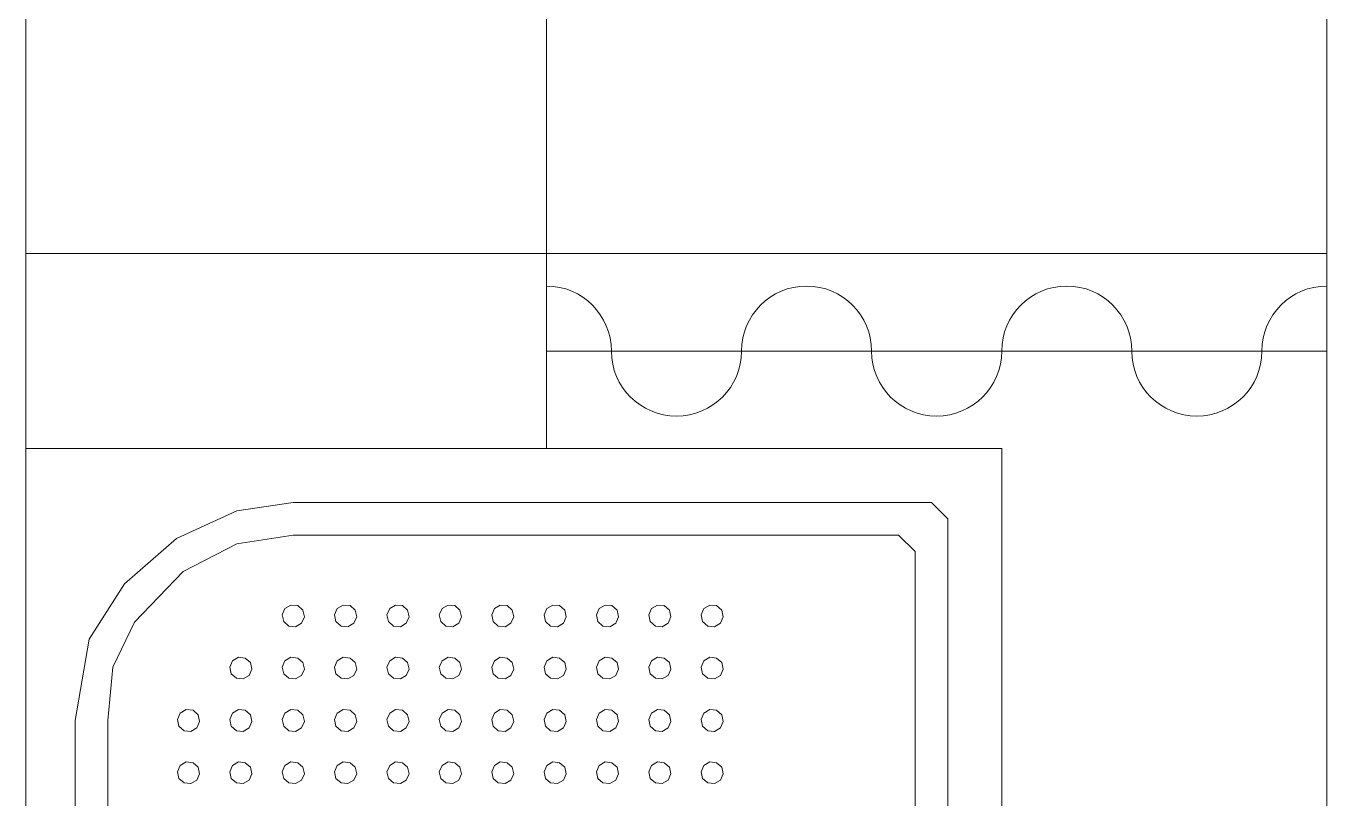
# Model space of a CAD drawing. Header units: millimetres. Extents: x -32 to 1412, y -324 to 2887.
# Drawn here: x 1032.841 to 1033.841, y 2053.69 to 2054.284 of the extents above; entities that cross this region are included whole.
import ezdxf

# ---------------------------------------------------------------- set-up
doc = ezdxf.new("R2010")
doc.units = ezdxf.units.MM
doc.header["$LTSCALE"] = 0.5
doc.layers.add('arquitetura', color=252, linetype='CONTINUOUS', lineweight=5)

msp = doc.modelspace()

# ---------------------------------------------------------------- linework, layer by layer
at = {"layer": 'arquitetura', "color": 252}
for p, q in [((1033.8412, 2053.2091), (1033.8412, 2055.0591)), ((1032.8412, 2053.2091), (1032.8412, 2054.9091)), ((1033.2412, 2054.9091), (1033.2412, 2054.1091)), ((1032.8412, 2054.1091), (1033.2412, 2054.1091)), ((1033.2412, 2054.1091), (1033.2412, 2053.9591)), ((1033.2412, 2054.1091), (1033.8412, 2054.1091)), ((1033.2412, 2054.1091), (1033.8412, 2054.1091)), ((1033.8412, 2054.1091), (1033.2412, 2054.1091)), ((1033.2412, 2054.0341), (1033.8412, 2054.0341)), ((1032.8412, 2053.2091), (1032.8412, 2053.9591)), ((1032.8412, 2053.9591), (1033.2412, 2053.9591)), ((1033.5912, 2053.9591), (1032.8412, 2053.9591)), ((1032.8412, 2053.9591), (1032.8412, 2053.2091)), ((1033.5912, 2053.2091), (1033.5912, 2053.9591)), ((1033.0032, 2053.9113), (1032.9569, 2053.8899)), ((1033.0467, 2053.9177), (1033.0032, 2053.9113)), ((1033.5372, 2053.9177), (1033.0467, 2053.9177)), ((1033.5498, 2053.9051), (1033.5372, 2053.9177)), ((1033.5498, 2053.5656), (1033.5498, 2053.9051)), ((1033.0467, 2053.8925), (1033.0032, 2053.8859)), ((1033.512, 2053.8925), (1033.0467, 2053.8925)), ((1033.5246, 2053.8799), (1033.512, 2053.8925)), ((1032.9569, 2053.8899), (1032.9169, 2053.8552)), ((1033.0032, 2053.8859), (1032.9621, 2053.8645)), ((1033.5246, 2053.5423), (1033.5246, 2053.8799)), ((1032.9621, 2053.8645), (1032.9247, 2053.8257)), ((1032.9169, 2053.8552), (1032.8899, 2053.8124)), ((1033.0403, 2053.8361), (1033.0382, 2053.8313)), ((1033.0382, 2053.8313), (1033.0393, 2053.8261)), ((1033.0448, 2053.8388), (1033.0403, 2053.8361)), ((1033.0501, 2053.8383), (1033.0448, 2053.8388)), ((1033.054, 2053.8348), (1033.0501, 2053.8383)), ((1033.0552, 2053.8296), (1033.054, 2053.8348)), ((1033.0805, 2053.8361), (1033.0784, 2053.8313)), ((1033.0784, 2053.8313), (1033.0795, 2053.8261)), ((1033.0851, 2053.8388), (1033.0805, 2053.8361)), ((1033.0903, 2053.8383), (1033.0851, 2053.8388)), ((1033.0943, 2053.8348), (1033.0903, 2053.8383)), ((1033.0954, 2053.8296), (1033.0943, 2053.8348)), ((1033.1208, 2053.8361), (1033.1187, 2053.8313)), ((1033.1187, 2053.8313), (1033.1198, 2053.8261)), ((1033.1253, 2053.8388), (1033.1208, 2053.8361)), ((1033.1306, 2053.8383), (1033.1253, 2053.8388)), ((1033.1345, 2053.8348), (1033.1306, 2053.8383)), ((1033.1357, 2053.8296), (1033.1345, 2053.8348)), ((1033.161, 2053.8361), (1033.1589, 2053.8313)), ((1033.1589, 2053.8313), (1033.16, 2053.8261)), ((1033.1656, 2053.8388), (1033.161, 2053.8361)), ((1033.1708, 2053.8383), (1033.1656, 2053.8388)), ((1033.1748, 2053.8348), (1033.1708, 2053.8383)), ((1033.1759, 2053.8296), (1033.1748, 2053.8348)), ((1033.2013, 2053.8361), (1033.1992, 2053.8313)), ((1033.1992, 2053.8313), (1033.2003, 2053.8261)), ((1033.2058, 2053.8388), (1033.2013, 2053.8361)), ((1033.2111, 2053.8383), (1033.2058, 2053.8388)), ((1033.215, 2053.8348), (1033.2111, 2053.8383)), ((1033.2161, 2053.8296), (1033.215, 2053.8348)), ((1033.2415, 2053.8361), (1033.2394, 2053.8313)), ((1033.2394, 2053.8313), (1033.2405, 2053.8261)), ((1033.2461, 2053.8388), (1033.2415, 2053.8361)), ((1033.2513, 2053.8383), (1033.2461, 2053.8388)), ((1033.2553, 2053.8348), (1033.2513, 2053.8383)), ((1033.2564, 2053.8296), (1033.2553, 2053.8348)), ((1033.2818, 2053.8361), (1033.2797, 2053.8313)), ((1033.2797, 2053.8313), (1033.2808, 2053.8261)), ((1033.2863, 2053.8388), (1033.2818, 2053.8361)), ((1033.2916, 2053.8383), (1033.2863, 2053.8388)), ((1033.2955, 2053.8348), (1033.2916, 2053.8383)), ((1033.2966, 2053.8296), (1033.2955, 2053.8348)), ((1033.322, 2053.8361), (1033.3199, 2053.8313)), ((1033.3199, 2053.8313), (1033.321, 2053.8261)), ((1033.3266, 2053.8388), (1033.322, 2053.8361)), ((1033.3318, 2053.8383), (1033.3266, 2053.8388)), ((1033.3358, 2053.8348), (1033.3318, 2053.8383)), ((1033.3369, 2053.8296), (1033.3358, 2053.8348)), ((1033.3623, 2053.8361), (1033.3602, 2053.8313)), ((1033.3602, 2053.8313), (1033.3613, 2053.8261)), ((1033.3668, 2053.8388), (1033.3623, 2053.8361)), ((1033.3721, 2053.8383), (1033.3668, 2053.8388)), ((1033.376, 2053.8348), (1033.3721, 2053.8383)), ((1033.3771, 2053.8296), (1033.376, 2053.8348)), ((1032.9247, 2053.8257), (1032.908, 2053.791)), ((1033.0393, 2053.8261), (1033.0432, 2053.8226)), ((1033.0432, 2053.8226), (1033.0485, 2053.8221)), ((1033.0485, 2053.8221), (1033.053, 2053.8248)), ((1033.053, 2053.8248), (1033.0552, 2053.8296)), ((1033.0795, 2053.8261), (1033.0835, 2053.8226)), ((1033.0835, 2053.8226), (1033.0887, 2053.8221)), ((1033.0887, 2053.8221), (1033.0933, 2053.8248)), ((1033.0933, 2053.8248), (1033.0954, 2053.8296)), ((1033.1198, 2053.8261), (1033.1237, 2053.8226)), ((1033.1237, 2053.8226), (1033.129, 2053.8221)), ((1033.129, 2053.8221), (1033.1335, 2053.8248)), ((1033.1335, 2053.8248), (1033.1357, 2053.8296)), ((1033.16, 2053.8261), (1033.164, 2053.8226)), ((1033.164, 2053.8226), (1033.1692, 2053.8221)), ((1033.1692, 2053.8221), (1033.1738, 2053.8248)), ((1033.1738, 2053.8248), (1033.1759, 2053.8296)), ((1033.2003, 2053.8261), (1033.2042, 2053.8226)), ((1033.2042, 2053.8226), (1033.2095, 2053.8221)), ((1033.2095, 2053.8221), (1033.214, 2053.8248)), ((1033.214, 2053.8248), (1033.2161, 2053.8296)), ((1033.2405, 2053.8261), (1033.2445, 2053.8226)), ((1033.2445, 2053.8226), (1033.2497, 2053.8221)), ((1033.2497, 2053.8221), (1033.2543, 2053.8248)), ((1033.2543, 2053.8248), (1033.2564, 2053.8296)), ((1033.2808, 2053.8261), (1033.2847, 2053.8226)), ((1033.2847, 2053.8226), (1033.29, 2053.8221)), ((1033.29, 2053.8221), (1033.2945, 2053.8248)), ((1033.2945, 2053.8248), (1033.2966, 2053.8296)), ((1033.321, 2053.8261), (1033.325, 2053.8226)), ((1033.325, 2053.8226), (1033.3302, 2053.8221)), ((1033.3302, 2053.8221), (1033.3348, 2053.8248)), ((1033.3348, 2053.8248), (1033.3369, 2053.8296)), ((1033.3613, 2053.8261), (1033.3652, 2053.8226)), ((1033.3652, 2053.8226), (1033.3705, 2053.8221)), ((1033.3705, 2053.8221), (1033.375, 2053.8248)), ((1033.375, 2053.8248), (1033.3771, 2053.8296)), ((1032.8899, 2053.8124), (1032.879, 2053.75)), ((1032.908, 2053.791), (1032.9041, 2053.75)), ((1033, 2053.7959), (1032.9979, 2053.791)), ((1032.9979, 2053.791), (1032.999, 2053.7859)), ((1033.0046, 2053.7986), (1033, 2053.7959)), ((1033.0098, 2053.798), (1033.0046, 2053.7986)), ((1033.0138, 2053.7945), (1033.0098, 2053.798)), ((1033.0149, 2053.7894), (1033.0138, 2053.7945)), ((1033.0403, 2053.7959), (1033.0382, 2053.791)), ((1033.0382, 2053.791), (1033.0393, 2053.7859)), ((1033.0448, 2053.7986), (1033.0403, 2053.7959)), ((1033.0501, 2053.798), (1033.0448, 2053.7986)), ((1033.054, 2053.7945), (1033.0501, 2053.798)), ((1033.0552, 2053.7894), (1033.054, 2053.7945)), ((1033.0805, 2053.7959), (1033.0784, 2053.791)), ((1033.0784, 2053.791), (1033.0795, 2053.7859)), ((1033.0851, 2053.7986), (1033.0805, 2053.7959)), ((1033.0903, 2053.798), (1033.0851, 2053.7986)), ((1033.0943, 2053.7945), (1033.0903, 2053.798)), ((1033.0954, 2053.7894), (1033.0943, 2053.7945)), ((1033.1208, 2053.7959), (1033.1187, 2053.791)), ((1033.1187, 2053.791), (1033.1198, 2053.7859)), ((1033.1253, 2053.7986), (1033.1208, 2053.7959)), ((1033.1306, 2053.798), (1033.1253, 2053.7986)), ((1033.1345, 2053.7945), (1033.1306, 2053.798)), ((1033.1357, 2053.7894), (1033.1345, 2053.7945)), ((1033.161, 2053.7959), (1033.1589, 2053.791)), ((1033.1589, 2053.791), (1033.16, 2053.7859)), ((1033.1656, 2053.7986), (1033.161, 2053.7959)), ((1033.1708, 2053.798), (1033.1656, 2053.7986)), ((1033.1748, 2053.7945), (1033.1708, 2053.798)), ((1033.1759, 2053.7894), (1033.1748, 2053.7945)), ((1033.2013, 2053.7959), (1033.1992, 2053.791)), ((1033.1992, 2053.791), (1033.2003, 2053.7859)), ((1033.2058, 2053.7986), (1033.2013, 2053.7959)), ((1033.2111, 2053.798), (1033.2058, 2053.7986)), ((1033.215, 2053.7945), (1033.2111, 2053.798)), ((1033.2161, 2053.7894), (1033.215, 2053.7945)), ((1033.2415, 2053.7959), (1033.2394, 2053.791)), ((1033.2394, 2053.791), (1033.2405, 2053.7859)), ((1033.2461, 2053.7986), (1033.2415, 2053.7959)), ((1033.2513, 2053.798), (1033.2461, 2053.7986)), ((1033.2553, 2053.7945), (1033.2513, 2053.798)), ((1033.2564, 2053.7894), (1033.2553, 2053.7945)), ((1033.2818, 2053.7959), (1033.2797, 2053.791)), ((1033.2797, 2053.791), (1033.2808, 2053.7859)), ((1033.2863, 2053.7986), (1033.2818, 2053.7959)), ((1033.2916, 2053.798), (1033.2863, 2053.7986)), ((1033.2955, 2053.7945), (1033.2916, 2053.798)), ((1033.2966, 2053.7894), (1033.2955, 2053.7945)), ((1033.322, 2053.7959), (1033.3199, 2053.791)), ((1033.3199, 2053.791), (1033.321, 2053.7859)), ((1033.3266, 2053.7986), (1033.322, 2053.7959)), ((1033.3318, 2053.798), (1033.3266, 2053.7986)), ((1033.3358, 2053.7945), (1033.3318, 2053.798)), ((1033.3369, 2053.7894), (1033.3358, 2053.7945)), ((1033.3623, 2053.7959), (1033.3602, 2053.791)), ((1033.3602, 2053.791), (1033.3613, 2053.7859)), ((1033.3668, 2053.7986), (1033.3623, 2053.7959)), ((1033.3721, 2053.798), (1033.3668, 2053.7986)), ((1033.376, 2053.7945), (1033.3721, 2053.798)), ((1033.3771, 2053.7894), (1033.376, 2053.7945)), ((1032.999, 2053.7859), (1033.003, 2053.7824)), ((1033.003, 2053.7824), (1033.0082, 2053.7819)), ((1033.0082, 2053.7819), (1033.0128, 2053.7846)), ((1033.0128, 2053.7846), (1033.0149, 2053.7894)), ((1033.0393, 2053.7859), (1033.0432, 2053.7824)), ((1033.0432, 2053.7824), (1033.0485, 2053.7819)), ((1033.0485, 2053.7819), (1033.053, 2053.7846)), ((1033.053, 2053.7846), (1033.0552, 2053.7894)), ((1033.0795, 2053.7859), (1033.0835, 2053.7824)), ((1033.0835, 2053.7824), (1033.0887, 2053.7819)), ((1033.0887, 2053.7819), (1033.0933, 2053.7846)), ((1033.0933, 2053.7846), (1033.0954, 2053.7894)), ((1033.1198, 2053.7859), (1033.1237, 2053.7824)), ((1033.1237, 2053.7824), (1033.129, 2053.7819)), ((1033.129, 2053.7819), (1033.1335, 2053.7846)), ((1033.1335, 2053.7846), (1033.1357, 2053.7894)), ((1033.16, 2053.7859), (1033.164, 2053.7824)), ((1033.164, 2053.7824), (1033.1692, 2053.7819)), ((1033.1692, 2053.7819), (1033.1738, 2053.7846)), ((1033.1738, 2053.7846), (1033.1759, 2053.7894)), ((1033.2003, 2053.7859), (1033.2042, 2053.7824)), ((1033.2042, 2053.7824), (1033.2095, 2053.7819)), ((1033.2095, 2053.7819), (1033.214, 2053.7846)), ((1033.214, 2053.7846), (1033.2161, 2053.7894)), ((1033.2405, 2053.7859), (1033.2445, 2053.7824)), ((1033.2445, 2053.7824), (1033.2497, 2053.7819)), ((1033.2497, 2053.7819), (1033.2543, 2053.7846)), ((1033.2543, 2053.7846), (1033.2564, 2053.7894)), ((1033.2808, 2053.7859), (1033.2847, 2053.7824)), ((1033.2847, 2053.7824), (1033.29, 2053.7819)), ((1033.29, 2053.7819), (1033.2945, 2053.7846)), ((1033.2945, 2053.7846), (1033.2966, 2053.7894)), ((1033.321, 2053.7859), (1033.325, 2053.7824)), ((1033.325, 2053.7824), (1033.3302, 2053.7819)), ((1033.3302, 2053.7819), (1033.3348, 2053.7846)), ((1033.3348, 2053.7846), (1033.3369, 2053.7894)), ((1033.3613, 2053.7859), (1033.3652, 2053.7824)), ((1033.3652, 2053.7824), (1033.3705, 2053.7819)), ((1033.3705, 2053.7819), (1033.375, 2053.7846)), ((1033.375, 2053.7846), (1033.3771, 2053.7894)), ((1032.9598, 2053.7556), (1032.9577, 2053.7508)), ((1032.9577, 2053.7508), (1032.9588, 2053.7456)), ((1032.9643, 2053.7583), (1032.9598, 2053.7556)), ((1032.9696, 2053.7578), (1032.9643, 2053.7583)), ((1032.9735, 2053.7543), (1032.9696, 2053.7578)), ((1032.9747, 2053.7491), (1032.9735, 2053.7543)), ((1033, 2053.7556), (1032.9979, 2053.7508)), ((1032.9979, 2053.7508), (1032.999, 2053.7456)), ((1033.0046, 2053.7583), (1033, 2053.7556)), ((1033.0098, 2053.7578), (1033.0046, 2053.7583)), ((1033.0138, 2053.7543), (1033.0098, 2053.7578)), ((1033.0149, 2053.7491), (1033.0138, 2053.7543)), ((1033.0403, 2053.7556), (1033.0382, 2053.7508)), ((1033.0382, 2053.7508), (1033.0393, 2053.7456)), ((1033.0448, 2053.7583), (1033.0403, 2053.7556)), ((1033.0501, 2053.7578), (1033.0448, 2053.7583)), ((1033.054, 2053.7543), (1033.0501, 2053.7578)), ((1033.0552, 2053.7491), (1033.054, 2053.7543)), ((1033.0805, 2053.7556), (1033.0784, 2053.7508)), ((1033.0784, 2053.7508), (1033.0795, 2053.7456)), ((1033.0851, 2053.7583), (1033.0805, 2053.7556)), ((1033.0903, 2053.7578), (1033.0851, 2053.7583)), ((1033.0943, 2053.7543), (1033.0903, 2053.7578)), ((1033.0954, 2053.7491), (1033.0943, 2053.7543)), ((1033.1208, 2053.7556), (1033.1187, 2053.7508)), ((1033.1187, 2053.7508), (1033.1198, 2053.7456)), ((1033.1253, 2053.7583), (1033.1208, 2053.7556)), ((1033.1306, 2053.7578), (1033.1253, 2053.7583)), ((1033.1345, 2053.7543), (1033.1306, 2053.7578)), ((1033.1357, 2053.7491), (1033.1345, 2053.7543)), ((1033.161, 2053.7556), (1033.1589, 2053.7508)), ((1033.1589, 2053.7508), (1033.16, 2053.7456)), ((1033.1656, 2053.7583), (1033.161, 2053.7556)), ((1033.1708, 2053.7578), (1033.1656, 2053.7583)), ((1033.1748, 2053.7543), (1033.1708, 2053.7578)), ((1033.1759, 2053.7491), (1033.1748, 2053.7543)), ((1033.2013, 2053.7556), (1033.1992, 2053.7508)), ((1033.1992, 2053.7508), (1033.2003, 2053.7456)), ((1033.2058, 2053.7583), (1033.2013, 2053.7556)), ((1033.2111, 2053.7578), (1033.2058, 2053.7583)), ((1033.215, 2053.7543), (1033.2111, 2053.7578)), ((1033.2161, 2053.7491), (1033.215, 2053.7543)), ((1033.2415, 2053.7556), (1033.2394, 2053.7508)), ((1033.2394, 2053.7508), (1033.2405, 2053.7456)), ((1033.2461, 2053.7583), (1033.2415, 2053.7556)), ((1033.2513, 2053.7578), (1033.2461, 2053.7583)), ((1033.2553, 2053.7543), (1033.2513, 2053.7578)), ((1033.2564, 2053.7491), (1033.2553, 2053.7543)), ((1033.2818, 2053.7556), (1033.2797, 2053.7508)), ((1033.2797, 2053.7508), (1033.2808, 2053.7456)), ((1033.2863, 2053.7583), (1033.2818, 2053.7556)), ((1033.2916, 2053.7578), (1033.2863, 2053.7583)), ((1033.2955, 2053.7543), (1033.2916, 2053.7578)), ((1033.2966, 2053.7491), (1033.2955, 2053.7543)), ((1033.322, 2053.7556), (1033.3199, 2053.7508)), ((1033.3199, 2053.7508), (1033.321, 2053.7456)), ((1033.3266, 2053.7583), (1033.322, 2053.7556)), ((1033.3318, 2053.7578), (1033.3266, 2053.7583)), ((1033.3358, 2053.7543), (1033.3318, 2053.7578)), ((1033.3369, 2053.7491), (1033.3358, 2053.7543)), ((1033.3623, 2053.7556), (1033.3602, 2053.7508)), ((1033.3602, 2053.7508), (1033.3613, 2053.7456)), ((1033.3668, 2053.7583), (1033.3623, 2053.7556)), ((1033.3721, 2053.7578), (1033.3668, 2053.7583)), ((1033.376, 2053.7543), (1033.3721, 2053.7578)), ((1033.3771, 2053.7491), (1033.376, 2053.7543)), ((1032.879, 2053.75), (1032.879, 2053.2594)), ((1032.9041, 2053.75), (1032.9041, 2053.2846)), ((1032.9588, 2053.7456), (1032.9627, 2053.7421)), ((1032.9627, 2053.7421), (1032.968, 2053.7416)), ((1032.968, 2053.7416), (1032.9725, 2053.7443)), ((1032.9725, 2053.7443), (1032.9747, 2053.7491)), ((1032.999, 2053.7456), (1033.003, 2053.7421)), ((1033.003, 2053.7421), (1033.0082, 2053.7416)), ((1033.0082, 2053.7416), (1033.0128, 2053.7443)), ((1033.0128, 2053.7443), (1033.0149, 2053.7491)), ((1033.0393, 2053.7456), (1033.0432, 2053.7421)), ((1033.0432, 2053.7421), (1033.0485, 2053.7416)), ((1033.0485, 2053.7416), (1033.053, 2053.7443)), ((1033.053, 2053.7443), (1033.0552, 2053.7491)), ((1033.0795, 2053.7456), (1033.0835, 2053.7421)), ((1033.0835, 2053.7421), (1033.0887, 2053.7416)), ((1033.0887, 2053.7416), (1033.0933, 2053.7443)), ((1033.0933, 2053.7443), (1033.0954, 2053.7491)), ((1033.1198, 2053.7456), (1033.1237, 2053.7421)), ((1033.1237, 2053.7421), (1033.129, 2053.7416)), ((1033.129, 2053.7416), (1033.1335, 2053.7443)), ((1033.1335, 2053.7443), (1033.1357, 2053.7491)), ((1033.16, 2053.7456), (1033.164, 2053.7421)), ((1033.164, 2053.7421), (1033.1692, 2053.7416)), ((1033.1692, 2053.7416), (1033.1738, 2053.7443)), ((1033.1738, 2053.7443), (1033.1759, 2053.7491)), ((1033.2003, 2053.7456), (1033.2042, 2053.7421)), ((1033.2042, 2053.7421), (1033.2095, 2053.7416)), ((1033.2095, 2053.7416), (1033.214, 2053.7443)), ((1033.214, 2053.7443), (1033.2161, 2053.7491)), ((1033.2405, 2053.7456), (1033.2445, 2053.7421)), ((1033.2445, 2053.7421), (1033.2497, 2053.7416)), ((1033.2497, 2053.7416), (1033.2543, 2053.7443)), ((1033.2543, 2053.7443), (1033.2564, 2053.7491)), ((1033.2808, 2053.7456), (1033.2847, 2053.7421)), ((1033.2847, 2053.7421), (1033.29, 2053.7416)), ((1033.29, 2053.7416), (1033.2945, 2053.7443)), ((1033.2945, 2053.7443), (1033.2966, 2053.7491)), ((1033.321, 2053.7456), (1033.325, 2053.7421)), ((1033.325, 2053.7421), (1033.3302, 2053.7416)), ((1033.3302, 2053.7416), (1033.3348, 2053.7443)), ((1033.3348, 2053.7443), (1033.3369, 2053.7491)), ((1033.3613, 2053.7456), (1033.3652, 2053.7421)), ((1033.3652, 2053.7421), (1033.3705, 2053.7416)), ((1033.3705, 2053.7416), (1033.375, 2053.7443)), ((1033.375, 2053.7443), (1033.3771, 2053.7491)), ((1032.9598, 2053.7154), (1032.9577, 2053.7105)), ((1032.9577, 2053.7105), (1032.9588, 2053.7054)), ((1032.9643, 2053.7181), (1032.9598, 2053.7154)), ((1032.9696, 2053.7175), (1032.9643, 2053.7181)), ((1032.9735, 2053.714), (1032.9696, 2053.7175)), ((1032.9747, 2053.7089), (1032.9735, 2053.714)), ((1033, 2053.7154), (1032.9979, 2053.7105)), ((1032.9979, 2053.7105), (1032.999, 2053.7054)), ((1033.0046, 2053.7181), (1033, 2053.7154)), ((1033.0098, 2053.7175), (1033.0046, 2053.7181)), ((1033.0138, 2053.714), (1033.0098, 2053.7175)), ((1033.0149, 2053.7089), (1033.0138, 2053.714)), ((1033.0403, 2053.7154), (1033.0382, 2053.7105)), ((1033.0382, 2053.7105), (1033.0393, 2053.7054)), ((1033.0448, 2053.7181), (1033.0403, 2053.7154)), ((1033.0501, 2053.7175), (1033.0448, 2053.7181)), ((1033.054, 2053.714), (1033.0501, 2053.7175)), ((1033.0552, 2053.7089), (1033.054, 2053.714)), ((1033.0805, 2053.7154), (1033.0784, 2053.7105)), ((1033.0784, 2053.7105), (1033.0795, 2053.7054)), ((1033.0851, 2053.7181), (1033.0805, 2053.7154)), ((1033.0903, 2053.7175), (1033.0851, 2053.7181)), ((1033.0943, 2053.714), (1033.0903, 2053.7175)), ((1033.0954, 2053.7089), (1033.0943, 2053.714)), ((1033.1208, 2053.7154), (1033.1187, 2053.7105)), ((1033.1187, 2053.7105), (1033.1198, 2053.7054)), ((1033.1253, 2053.7181), (1033.1208, 2053.7154)), ((1033.1306, 2053.7175), (1033.1253, 2053.7181)), ((1033.1345, 2053.714), (1033.1306, 2053.7175)), ((1033.1357, 2053.7089), (1033.1345, 2053.714)), ((1033.161, 2053.7154), (1033.1589, 2053.7105)), ((1033.1589, 2053.7105), (1033.16, 2053.7054)), ((1033.1656, 2053.7181), (1033.161, 2053.7154)), ((1033.1708, 2053.7175), (1033.1656, 2053.7181)), ((1033.1748, 2053.714), (1033.1708, 2053.7175)), ((1033.1759, 2053.7089), (1033.1748, 2053.714)), ((1033.2013, 2053.7154), (1033.1992, 2053.7105)), ((1033.1992, 2053.7105), (1033.2003, 2053.7054)), ((1033.2058, 2053.7181), (1033.2013, 2053.7154)), ((1033.2111, 2053.7175), (1033.2058, 2053.7181)), ((1033.215, 2053.714), (1033.2111, 2053.7175)), ((1033.2161, 2053.7089), (1033.215, 2053.714)), ((1033.2415, 2053.7154), (1033.2394, 2053.7105)), ((1033.2394, 2053.7105), (1033.2405, 2053.7054)), ((1033.2461, 2053.7181), (1033.2415, 2053.7154)), ((1033.2513, 2053.7175), (1033.2461, 2053.7181)), ((1033.2553, 2053.714), (1033.2513, 2053.7175)), ((1033.2564, 2053.7089), (1033.2553, 2053.714)), ((1033.2818, 2053.7154), (1033.2797, 2053.7105)), ((1033.2797, 2053.7105), (1033.2808, 2053.7054)), ((1033.2863, 2053.7181), (1033.2818, 2053.7154)), ((1033.2916, 2053.7175), (1033.2863, 2053.7181)), ((1033.2955, 2053.714), (1033.2916, 2053.7175)), ((1033.2966, 2053.7089), (1033.2955, 2053.714)), ((1033.322, 2053.7154), (1033.3199, 2053.7105)), ((1033.3199, 2053.7105), (1033.321, 2053.7054)), ((1033.3266, 2053.7181), (1033.322, 2053.7154)), ((1033.3318, 2053.7175), (1033.3266, 2053.7181)), ((1033.3358, 2053.714), (1033.3318, 2053.7175)), ((1033.3369, 2053.7089), (1033.3358, 2053.714)), ((1033.3623, 2053.7154), (1033.3602, 2053.7105)), ((1033.3602, 2053.7105), (1033.3613, 2053.7054)), ((1033.3668, 2053.7181), (1033.3623, 2053.7154)), ((1033.3721, 2053.7175), (1033.3668, 2053.7181)), ((1033.376, 2053.714), (1033.3721, 2053.7175)), ((1033.3771, 2053.7089), (1033.376, 2053.714)), ((1032.9588, 2053.7054), (1032.9627, 2053.7019)), ((1032.9627, 2053.7019), (1032.968, 2053.7014)), ((1032.968, 2053.7014), (1032.9725, 2053.7041)), ((1032.9725, 2053.7041), (1032.9747, 2053.7089)), ((1032.999, 2053.7054), (1033.003, 2053.7019)), ((1033.003, 2053.7019), (1033.0082, 2053.7014)), ((1033.0082, 2053.7014), (1033.0128, 2053.7041)), ((1033.0128, 2053.7041), (1033.0149, 2053.7089)), ((1033.0393, 2053.7054), (1033.0432, 2053.7019)), ((1033.0432, 2053.7019), (1033.0485, 2053.7014)), ((1033.0485, 2053.7014), (1033.053, 2053.7041)), ((1033.053, 2053.7041), (1033.0552, 2053.7089)), ((1033.0795, 2053.7054), (1033.0835, 2053.7019)), ((1033.0835, 2053.7019), (1033.0887, 2053.7014)), ((1033.0887, 2053.7014), (1033.0933, 2053.7041)), ((1033.0933, 2053.7041), (1033.0954, 2053.7089)), ((1033.1198, 2053.7054), (1033.1237, 2053.7019)), ((1033.1237, 2053.7019), (1033.129, 2053.7014)), ((1033.129, 2053.7014), (1033.1335, 2053.7041)), ((1033.1335, 2053.7041), (1033.1357, 2053.7089)), ((1033.16, 2053.7054), (1033.164, 2053.7019)), ((1033.164, 2053.7019), (1033.1692, 2053.7014)), ((1033.1692, 2053.7014), (1033.1738, 2053.7041)), ((1033.1738, 2053.7041), (1033.1759, 2053.7089)), ((1033.2003, 2053.7054), (1033.2042, 2053.7019)), ((1033.2042, 2053.7019), (1033.2095, 2053.7014)), ((1033.2095, 2053.7014), (1033.214, 2053.7041)), ((1033.214, 2053.7041), (1033.2161, 2053.7089)), ((1033.2405, 2053.7054), (1033.2445, 2053.7019)), ((1033.2445, 2053.7019), (1033.2497, 2053.7014)), ((1033.2497, 2053.7014), (1033.2543, 2053.7041)), ((1033.2543, 2053.7041), (1033.2564, 2053.7089)), ((1033.2808, 2053.7054), (1033.2847, 2053.7019)), ((1033.2847, 2053.7019), (1033.29, 2053.7014)), ((1033.29, 2053.7014), (1033.2945, 2053.7041)), ((1033.2945, 2053.7041), (1033.2966, 2053.7089)), ((1033.321, 2053.7054), (1033.325, 2053.7019)), ((1033.325, 2053.7019), (1033.3302, 2053.7014)), ((1033.3302, 2053.7014), (1033.3348, 2053.7041)), ((1033.3348, 2053.7041), (1033.3369, 2053.7089)), ((1033.3613, 2053.7054), (1033.3652, 2053.7019)), ((1033.3652, 2053.7019), (1033.3705, 2053.7014)), ((1033.3705, 2053.7014), (1033.375, 2053.7041)), ((1033.375, 2053.7041), (1033.3771, 2053.7089))]:
    msp.add_line(p, q, dxfattribs=at)
for centre, start, end in [((1033.2412, 2054.0341), 0, 90), ((1033.4412, 2054.0341), 0, 180), ((1033.6412, 2054.0341), 0, 180), ((1033.8412, 2054.0341), 90, 180), ((1033.3412, 2054.0341), 180, 0), ((1033.5412, 2054.0341), 180, 0), ((1033.7412, 2054.0341), 180, 0)]:
    msp.add_arc(centre, 0.05, start, end, dxfattribs=at)

doc.saveas('drawing.dxf')
